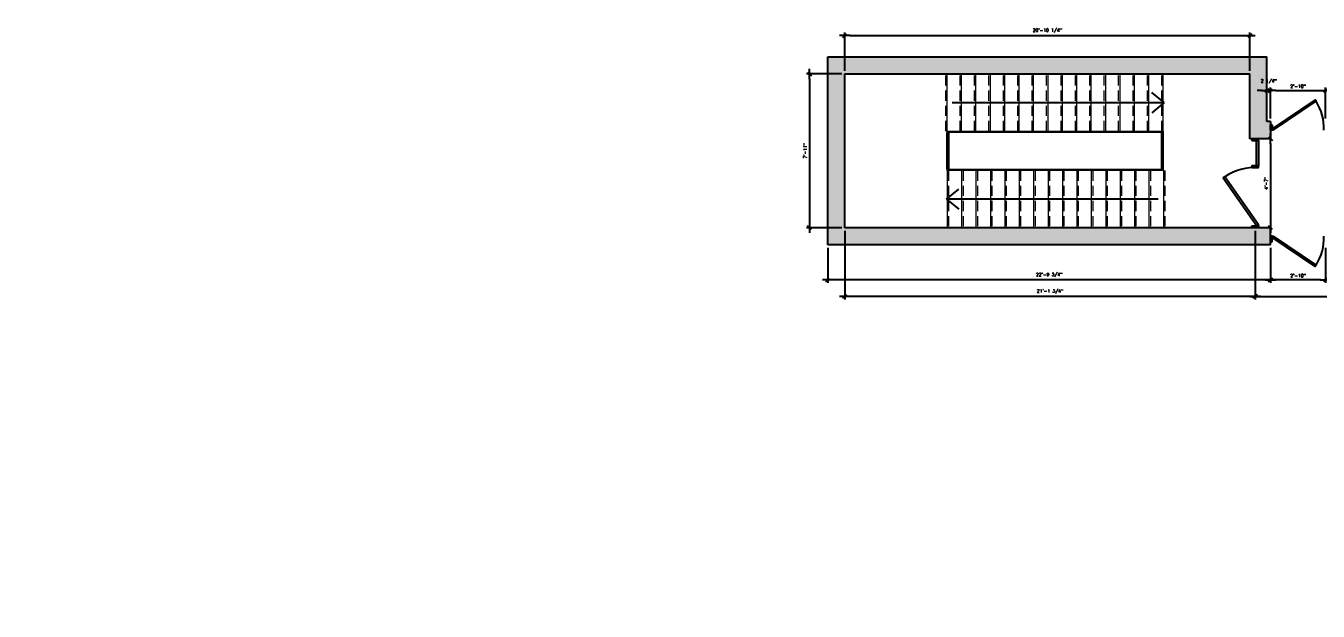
# Model space of a CAD drawing. Header units: inches. Extents: x -8208 to 9368, y -1840 to 1831.
# Drawn here: x -5802 to -5003, y -1743 to -1381 of the extents above; entities that cross this region are included whole.
import ezdxf
from ezdxf import colors
from ezdxf.entities.mleader import LeaderData, LeaderLine
from ezdxf.math import Vec2, Vec3

# ---------------------------------------------------------------- set-up
doc = ezdxf.new("R2010")
doc.units = ezdxf.units.IN
doc.header["$MEASUREMENT"] = 0
doc.linetypes.add('HIDDEN', pattern=[0.375, 0.25, -0.125])
for name, color, linetype in [('A-WALL', 4, 'Continuous'), ('A-WINDOW', 1, 'Continuous'), ('MD-FF-HATCH-6', 8, 'Continuous'), ('SM-COM-PLUMBING', 2, 'Continuous'), ('SM-COM-WALL-HATCH', 252, 'Continuous'), ('SM-RCP-TEXT', 2, 'Continuous'), ('YP-DOOR', 1, 'Continuous')]:
    doc.layers.add(name, color=color, linetype=linetype)
doc.layers.add('D-D FLOOR', color=2, linetype='Continuous', lineweight=9)
doc.layers.add('I-8-Gray', color=1, linetype='Continuous', lineweight=9)
doc.styles.add('SM-LEADER-00', font='romans.shx')
doc.styles.add('SMI-24', font='romans.shx', dxfattribs={"height": 2})
doc.dimstyles.new('SMI-24', dxfattribs={"dimscale": 24, "dimtxt": 2, "dimasz": 0.125, "dimexe": 0.078125, "dimexo": 0.078125, "dimgap": 0.0625, "dimtad": 1, "dimdec": 3, "dimrnd": 0.25, "dimzin": 3, "dimdsep": 46, "dimlunit": 4, "dimtxsty": 'SMI-24', "dimblk": 'SMI-thick', "dimcen": 0.09375, "dimclrd": 1, "dimclre": 1, "dimclrt": 2, "dimadec": 0, "dimazin": 0, "dimtfac": 0.09375, "dimtdec": 3, "dimtmove": 2, "dimatfit": 3, "dimfxl": 0.078125, "dimfrac": 2, "dimtolj": 1, "dimtzin": 3, "dimarcsym": 0})

# ---------------------------------------------------------------- blocks, each defined once
blk = doc.blocks.new('SMI-thick')
at = {"color": 0, "linetype": 'Continuous'}
blk.add_line((-1.08, 0), (1.08, 0), dxfattribs=at)
at = {"color": 4, "linetype": 'Continuous'}
blk.add_line((0.39, 0.39), (-0.39, -0.39), dxfattribs=at)
blk = doc.blocks.new('*D548')
at = {"layer": 'Defpoints', "color": 0, "transparency": 16777216}
for p in [(-5045.6, -1387.19), (-5295.95, -1410.93), (-5045.6, -1410.93)]:
    blk.add_point(p, dxfattribs=at)
at = {"layer": 'SM-COM-PLUMBING', "color": 1, "lineweight": -2, "transparency": 16777216}
for p, q in [((-5295.95, -1409.05), (-5295.95, -1385.32)), ((-5292.95, -1387.19), (-5048.6, -1387.19)), ((-5045.6, -1409.05), (-5045.6, -1385.32))]:
    blk.add_line(p, q, dxfattribs=at)
at = {"layer": 'SM-COM-PLUMBING', "color": 1, "lineweight": -2, "transparency": 16777216, "xscale": 3, "yscale": 3, "zscale": 3, "rotation": 180}
blk.add_blockref('SMI-thick', (-5295.95, -1387.19), dxfattribs=at)
at = {"layer": 'SM-COM-PLUMBING', "color": 1, "lineweight": -2, "transparency": 16777216, "xscale": 3, "yscale": 3, "zscale": 3}
blk.add_blockref('SMI-thick', (-5045.6, -1387.19), dxfattribs=at)
at = {"layer": 'SM-COM-PLUMBING', "color": 2, "transparency": 16777216, "insert": (-5170.77, -1384.17), "char_height": 2, "attachment_point": 5, "style": 'SMI-24'}
blk.add_mtext('\\A1;20\'-10 1/4"', dxfattribs=at)
blk = doc.blocks.new('*D567')
at = {"layer": 'Defpoints', "color": 0, "transparency": 16777216}
for p in [(-5032.79, -1516.49), (-4998.79, -1516.49), (-5032.79, -1538.2)]:
    blk.add_point(p, dxfattribs=at)
at = {"layer": 'SM-COM-PLUMBING', "color": 1, "lineweight": -2, "transparency": 16777216}
for p, q in [((-5032.79, -1518.36), (-5032.79, -1540.08)), ((-4998.79, -1518.36), (-4998.79, -1540.08)), ((-5001.79, -1538.2), (-5029.79, -1538.2))]:
    blk.add_line(p, q, dxfattribs=at)
at = {"layer": 'SM-COM-PLUMBING', "color": 1, "lineweight": -2, "transparency": 16777216, "xscale": 3, "yscale": 3, "zscale": 3, "rotation": 180}
blk.add_blockref('SMI-thick', (-5032.79, -1538.2), dxfattribs=at)
at = {"layer": 'SM-COM-PLUMBING', "color": 1, "lineweight": -2, "transparency": 16777216, "xscale": 3, "yscale": 3, "zscale": 3}
blk.add_blockref('SMI-thick', (-4998.79, -1538.2), dxfattribs=at)
at = {"layer": 'SM-COM-PLUMBING', "color": 2, "transparency": 16777216, "insert": (-5015.79, -1535.51), "char_height": 2, "attachment_point": 5, "style": 'SMI-24'}
blk.add_mtext('\\A1;2\'-10"', dxfattribs=at)
blk = doc.blocks.new('*D568')
at = {"layer": 'Defpoints', "color": 0, "transparency": 16777216}
for p in [(-5306.51, -1516.49), (-5032.79, -1516.49), (-5306.51, -1538.2)]:
    blk.add_point(p, dxfattribs=at)
at = {"layer": 'SM-COM-PLUMBING', "color": 1, "lineweight": -2, "transparency": 16777216}
for p, q in [((-5306.51, -1518.36), (-5306.51, -1540.08)), ((-5032.79, -1518.36), (-5032.79, -1540.08)), ((-5035.79, -1538.2), (-5303.51, -1538.2))]:
    blk.add_line(p, q, dxfattribs=at)
at = {"layer": 'SM-COM-PLUMBING', "color": 1, "lineweight": -2, "transparency": 16777216, "xscale": 3, "yscale": 3, "zscale": 3, "rotation": 180}
blk.add_blockref('SMI-thick', (-5306.51, -1538.2), dxfattribs=at)
at = {"layer": 'SM-COM-PLUMBING', "color": 1, "lineweight": -2, "transparency": 16777216, "xscale": 3, "yscale": 3, "zscale": 3}
blk.add_blockref('SMI-thick', (-5032.79, -1538.2), dxfattribs=at)
at = {"layer": 'SM-COM-PLUMBING', "color": 2, "transparency": 16777216, "insert": (-5169.65, -1535.18), "char_height": 2, "attachment_point": 5, "style": 'SMI-24'}
blk.add_mtext('\\A1;22\'-9 3/4"', dxfattribs=at)
blk = doc.blocks.new('*D569')
at = {"layer": 'Defpoints', "color": 0, "transparency": 16777216}
for p in [(-5042.28, -1505.93), (-3609.6, -1516.49), (-3609.6, -1548.38)]:
    blk.add_point(p, dxfattribs=at)
at = {"layer": 'SM-COM-PLUMBING', "color": 1, "lineweight": -2, "transparency": 16777216}
for p, q in [((-5042.28, -1507.8), (-5042.28, -1550.26)), ((-3609.6, -1518.36), (-3609.6, -1550.26)), ((-5039.28, -1548.38), (-3612.6, -1548.38))]:
    blk.add_line(p, q, dxfattribs=at)
at = {"layer": 'SM-COM-PLUMBING', "color": 1, "lineweight": -2, "transparency": 16777216, "xscale": 3, "yscale": 3, "zscale": 3, "rotation": 180}
blk.add_blockref('SMI-thick', (-5042.28, -1548.38), dxfattribs=at)
at = {"layer": 'SM-COM-PLUMBING', "color": 1, "lineweight": -2, "transparency": 16777216, "xscale": 3, "yscale": 3, "zscale": 3}
blk.add_blockref('SMI-thick', (-3609.6, -1548.38), dxfattribs=at)
at = {"layer": 'SM-COM-PLUMBING', "color": 2, "transparency": 16777216, "insert": (-4325.94, -1545.36), "char_height": 2, "attachment_point": 5, "style": 'SMI-24'}
blk.add_mtext('\\A1;119\'-4 3/4"', dxfattribs=at)
blk = doc.blocks.new('*D570')
at = {"layer": 'Defpoints', "color": 0, "transparency": 16777216}
for p in [(-5295.95, -1505.93), (-5042.28, -1505.93), (-5295.95, -1548.38)]:
    blk.add_point(p, dxfattribs=at)
at = {"layer": 'SM-COM-PLUMBING', "color": 1, "lineweight": -2, "transparency": 16777216}
for p, q in [((-5295.95, -1507.8), (-5295.95, -1550.26)), ((-5042.28, -1507.8), (-5042.28, -1550.26)), ((-5045.28, -1548.38), (-5292.95, -1548.38))]:
    blk.add_line(p, q, dxfattribs=at)
at = {"layer": 'SM-COM-PLUMBING', "color": 1, "lineweight": -2, "transparency": 16777216, "xscale": 3, "yscale": 3, "zscale": 3, "rotation": 180}
blk.add_blockref('SMI-thick', (-5295.95, -1548.38), dxfattribs=at)
at = {"layer": 'SM-COM-PLUMBING', "color": 1, "lineweight": -2, "transparency": 16777216, "xscale": 3, "yscale": 3, "zscale": 3}
blk.add_blockref('SMI-thick', (-5042.28, -1548.38), dxfattribs=at)
at = {"layer": 'SM-COM-PLUMBING', "color": 2, "transparency": 16777216, "insert": (-5169.12, -1545.36), "char_height": 2, "attachment_point": 5, "style": 'SMI-24'}
blk.add_mtext('\\A1;21\'-1 3/4"', dxfattribs=at)
blk = doc.blocks.new('*D571')
at = {"layer": 'Defpoints', "color": 0, "transparency": 16777216}
for p in [(-5295.95, -1410.93), (-5317.77, -1505.93), (-5295.95, -1505.93)]:
    blk.add_point(p, dxfattribs=at)
at = {"layer": 'SM-COM-PLUMBING', "color": 1, "lineweight": -2, "transparency": 16777216}
for p, q in [((-5297.83, -1410.93), (-5319.64, -1410.93)), ((-5317.77, -1413.93), (-5317.77, -1502.93)), ((-5297.83, -1505.93), (-5319.64, -1505.93))]:
    blk.add_line(p, q, dxfattribs=at)
at = {"layer": 'SM-COM-PLUMBING', "color": 1, "lineweight": -2, "transparency": 16777216, "xscale": 3, "yscale": 3, "zscale": 3}
for p, rotation in [((-5317.77, -1410.93), 90), ((-5317.77, -1505.93), 270)]:
    blk.add_blockref('SMI-thick', p, dxfattribs=dict(at, rotation=rotation))
at = {"layer": 'SM-COM-PLUMBING', "color": 2, "transparency": 16777216, "insert": (-5320.46, -1458.43), "char_height": 2, "attachment_point": 5, "rotation": 90, "style": 'SMI-24'}
blk.add_mtext('\\A1;7\'-11"', dxfattribs=at)
blk = doc.blocks.new('*D572')
at = {"layer": 'Defpoints', "color": 0, "transparency": 16777216}
for p in [(-5032.79, -1450.93), (-5032.79, -1505.93), (-5032.79, -1505.93)]:
    blk.add_point(p, dxfattribs=at)
at = {"layer": 'SM-COM-PLUMBING', "color": 1, "lineweight": -2, "transparency": 16777216}
blk.add_line((-5032.79, -1453.93), (-5032.79, -1502.93), dxfattribs=at)
at = {"layer": 'SM-COM-PLUMBING', "color": 1, "lineweight": -2, "transparency": 16777216, "xscale": 3, "yscale": 3, "zscale": 3}
for p, rotation in [((-5032.79, -1450.93), 90), ((-5032.79, -1505.93), 270)]:
    blk.add_blockref('SMI-thick', p, dxfattribs=dict(at, rotation=rotation))
at = {"layer": 'SM-COM-PLUMBING', "color": 2, "transparency": 16777216, "insert": (-5035.48, -1478.43), "char_height": 2, "attachment_point": 5, "rotation": 90, "style": 'SMI-24'}
blk.add_mtext('\\A1;4\'-7"', dxfattribs=at)
blk = doc.blocks.new('*D573')
at = {"layer": 'Defpoints', "color": 0, "transparency": 16777216}
for p in [(-5032.79, -1421.19), (-5035.04, -1440.36), (-5032.79, -1440.36)]:
    blk.add_point(p, dxfattribs=at)
at = {"layer": 'SM-COM-PLUMBING', "color": 1, "lineweight": -2, "transparency": 16777216}
for p, q in [((-5038.04, -1421.19), (-5041.04, -1421.19)), ((-5035.04, -1438.49), (-5035.04, -1419.31)), ((-5035.04, -1421.19), (-5032.79, -1421.19)), ((-5032.79, -1438.49), (-5032.79, -1419.31)), ((-5029.79, -1421.19), (-5026.79, -1421.19))]:
    blk.add_line(p, q, dxfattribs=at)
at = {"layer": 'SM-COM-PLUMBING', "color": 1, "lineweight": -2, "transparency": 16777216, "xscale": 3, "yscale": 3, "zscale": 3}
blk.add_blockref('SMI-thick', (-5035.04, -1421.19), dxfattribs=at)
at = {"layer": 'SM-COM-PLUMBING', "color": 1, "lineweight": -2, "transparency": 16777216, "xscale": 3, "yscale": 3, "zscale": 3, "rotation": 180}
blk.add_blockref('SMI-thick', (-5032.79, -1421.19), dxfattribs=at)
at = {"layer": 'SM-COM-PLUMBING', "color": 2, "transparency": 16777216, "insert": (-5033.91, -1415.54), "char_height": 2, "attachment_point": 5, "style": 'SMI-24'}
blk.add_mtext('\\A1;2 1/4"', dxfattribs=at)
blk = doc.blocks.new('*D574')
at = {"layer": 'Defpoints', "color": 0, "transparency": 16777216}
for p in [(-4998.79, -1421.19), (-5032.79, -1440.36), (-4998.79, -1440.36)]:
    blk.add_point(p, dxfattribs=at)
at = {"layer": 'SM-COM-PLUMBING', "color": 1, "lineweight": -2, "transparency": 16777216}
for p, q in [((-5032.79, -1438.49), (-5032.79, -1419.31)), ((-5029.79, -1421.19), (-5001.79, -1421.19)), ((-4998.79, -1438.49), (-4998.79, -1419.31))]:
    blk.add_line(p, q, dxfattribs=at)
at = {"layer": 'SM-COM-PLUMBING', "color": 1, "lineweight": -2, "transparency": 16777216, "xscale": 3, "yscale": 3, "zscale": 3, "rotation": 180}
blk.add_blockref('SMI-thick', (-5032.79, -1421.19), dxfattribs=at)
at = {"layer": 'SM-COM-PLUMBING', "color": 1, "lineweight": -2, "transparency": 16777216, "xscale": 3, "yscale": 3, "zscale": 3}
blk.add_blockref('SMI-thick', (-4998.79, -1421.19), dxfattribs=at)
at = {"layer": 'SM-COM-PLUMBING', "color": 2, "transparency": 16777216, "insert": (-5015.79, -1418.5), "char_height": 2, "attachment_point": 5, "style": 'SMI-24'}
blk.add_mtext('\\A1;2\'-10"', dxfattribs=at)

msp = doc.modelspace()

# ---------------------------------------------------------------- hatches: boundary and pattern name
at = {"layer": 'SM-COM-WALL-HATCH'}
h = msp.add_hatch(color=256, dxfattribs=at)
h.dxf.hatch_style = 1
h.paths.add_polyline_path([(-5032.79257, -1516.48708), (-5032.79257, -1505.92601), (-5035.03638, -1505.92601), (-5045.59745, -1505.92601), (-5295.95042, -1505.92601), (-5295.95042, -1410.92601), (-5045.59745, -1410.92601), (-5045.59745, -1450.92601), (-5032.79257, -1450.92601), (-5032.79257, -1440.36495), (-5035.03638, -1440.36495), (-5035.03638, -1400.36495), (-5306.51149, -1400.36495), (-5306.51149, -1516.48708)])

# ---------------------------------------------------------------- linework, layer by layer
at = {"layer": 'A-WALL'}
for p, q in [((-5306.51149, -1516.48708), (-5306.51149, -1400.36495)), ((-5306.51149, -1400.36495), (-5035.03638, -1400.36495)), ((-5035.03638, -1440.36495), (-5035.03638, -1400.36495)), ((-5295.95042, -1505.92601), (-5295.95042, -1410.92601)), ((-5295.95042, -1410.92601), (-5045.59745, -1410.92601)), ((-5045.59745, -1450.92601), (-5045.59745, -1410.92601)), ((-5032.79257, -1440.36495), (-5035.03638, -1440.36495)), ((-5032.79257, -1440.36495), (-5032.79257, -1450.92601)), ((-5032.79257, -1450.92601), (-5045.59745, -1450.92601)), ((-5045.59745, -1505.92601), (-5295.95042, -1505.92601)), ((-5035.03638, -1505.92601), (-5045.59745, -1505.92601)), ((-5032.79257, -1505.92601), (-5035.03638, -1505.92601)), ((-5032.79257, -1516.48708), (-5032.79257, -1505.92601)), ((-5032.79257, -1516.48708), (-5306.51149, -1516.48708))]:
    msp.add_line(p, q, dxfattribs=at)
at = {"layer": 'A-WALL', "color": 8}
for centre, radius, start, end in [((-5031.88883, -1444.79358), 32.14749, 358.48149077, 32.12821955), ((-5041.30455, -1505.99181), 37.26895, 88.48149077, 122.12821955), ((-5031.88883, -1512.05845), 32.14749, 327.87178045, 1.51850923)]:
    msp.add_arc(centre, radius, start, end, dxfattribs=at)
at = {"layer": 'A-WINDOW', "color": 3}
for points in [[(-5031.83208, -1442.25676), (-5031.83208, -1445.64548), (-5032.79257, -1445.64548), (-5032.79257, -1442.25676)], [(-5044.2455, -1452.03952), (-5040.31692, -1452.03952), (-5040.31692, -1450.92601), (-5044.2455, -1450.92601)], [(-5044.2455, -1468.73595), (-5040.31692, -1468.73595), (-5040.31692, -1467.62244), (-5044.2455, -1467.62244)], [(-5044.2455, -1504.81251), (-5040.31692, -1504.81251), (-5040.31692, -1505.92601), (-5044.2455, -1505.92601)], [(-5031.83208, -1514.59527), (-5031.83208, -1511.20655), (-5032.79257, -1511.20655), (-5032.79257, -1514.59527)]]:
    msp.add_lwpolyline(points, close=True, dxfattribs=at)
at = {"layer": 'D-D FLOOR'}
for p, q in [((-5232.70435, -1446.19705), (-5232.70435, -1410.92601)), ((-5223.79377, -1446.19705), (-5223.79377, -1410.92601)), ((-5214.88319, -1446.19705), (-5214.88319, -1410.92601)), ((-5205.97261, -1446.19705), (-5205.97261, -1410.92601)), ((-5197.06204, -1446.19705), (-5197.06204, -1410.92601)), ((-5188.15146, -1446.19705), (-5188.15146, -1410.92601)), ((-5179.24088, -1446.19705), (-5179.24088, -1410.92601)), ((-5170.3303, -1446.19705), (-5170.3303, -1410.92601)), ((-5161.41973, -1446.19705), (-5161.41973, -1410.92601)), ((-5152.50915, -1446.19705), (-5152.50915, -1410.92601)), ((-5143.59857, -1446.19705), (-5143.59857, -1410.92601)), ((-5134.68799, -1446.19705), (-5134.68799, -1410.92601)), ((-5125.77741, -1446.19705), (-5125.77741, -1410.92601)), ((-5116.86684, -1446.19705), (-5116.86684, -1410.92601)), ((-5107.97149, -1446.19705), (-5107.97149, -1410.92601)), ((-5099.06091, -1446.19705), (-5099.06091, -1410.92601)), ((-5232.68912, -1470.65498), (-5232.68912, -1505.92601)), ((-5223.77854, -1470.65498), (-5223.77854, -1505.92601)), ((-5214.88319, -1470.65498), (-5214.88319, -1505.92601)), ((-5205.97261, -1470.65498), (-5205.97261, -1505.92601)), ((-5197.06204, -1470.65498), (-5197.06204, -1505.92601)), ((-5188.15146, -1470.65498), (-5188.15146, -1505.92601)), ((-5179.24088, -1470.65498), (-5179.24088, -1505.92601)), ((-5170.3303, -1470.65498), (-5170.3303, -1505.92601)), ((-5161.41973, -1470.65498), (-5161.41973, -1505.92601)), ((-5152.50915, -1470.65498), (-5152.50915, -1505.92601)), ((-5143.59857, -1470.65498), (-5143.59857, -1505.92601)), ((-5134.68799, -1470.65498), (-5134.68799, -1505.92601)), ((-5125.77741, -1470.65498), (-5125.77741, -1505.92601)), ((-5116.86684, -1470.65498), (-5116.86684, -1505.92601)), ((-5107.95626, -1470.65498), (-5107.95626, -1505.92601)), ((-5099.04568, -1470.65498), (-5099.04568, -1505.92601))]:
    msp.add_line(p, q, dxfattribs=at)
for points in [[(-5170.3303, -1446.19705), (-5170.3303, -1447.17165), (-5232.68912, -1447.17165), (-5232.68912, -1446.19705)], [(-5107.95626, -1446.19705), (-5107.95626, -1447.17165), (-5170.31507, -1447.17165), (-5170.31507, -1446.19705)], [(-5099.06091, -1446.19705), (-5099.06091, -1447.17165), (-5107.95626, -1447.17165), (-5107.95626, -1446.19705)], [(-5232.68912, -1470.65498), (-5232.68912, -1469.68038), (-5223.79377, -1469.68038), (-5223.79377, -1470.65498)], [(-5223.79377, -1470.65498), (-5223.79377, -1469.68038), (-5161.43496, -1469.68038), (-5161.43496, -1470.65498)], [(-5161.41973, -1470.65498), (-5161.41973, -1469.68038), (-5099.06091, -1469.68038), (-5099.06091, -1470.65498)]]:
    msp.add_lwpolyline(points, close=True, dxfattribs=at)
at = {"layer": 'I-8-Gray', "linetype": 'HIDDEN', "ltscale": 25}
for p, q in [((-5233.59745, -1446.19705), (-5233.59745, -1410.92601)), ((-5224.68687, -1446.19705), (-5224.68687, -1410.92601)), ((-5215.77629, -1446.19705), (-5215.77629, -1410.92601)), ((-5206.86571, -1446.19705), (-5206.86571, -1410.92601)), ((-5197.95514, -1446.19705), (-5197.95514, -1410.92601)), ((-5189.04456, -1446.19705), (-5189.04456, -1410.92601)), ((-5180.13398, -1446.19705), (-5180.13398, -1410.92601)), ((-5171.2234, -1446.19705), (-5171.2234, -1410.92601)), ((-5171.2234, -1446.19705), (-5171.2234, -1410.92601)), ((-5162.31283, -1446.19705), (-5162.31283, -1410.92601)), ((-5153.40225, -1446.19705), (-5153.40225, -1410.92601)), ((-5144.49167, -1446.19705), (-5144.49167, -1410.92601)), ((-5135.58109, -1446.19705), (-5135.58109, -1410.92601)), ((-5126.67052, -1446.19705), (-5126.67052, -1410.92601)), ((-5117.75994, -1446.19705), (-5117.75994, -1410.92601)), ((-5108.86459, -1446.19705), (-5108.86459, -1410.92601)), ((-5108.84936, -1446.19705), (-5108.84936, -1410.92601)), ((-5099.95401, -1446.19705), (-5099.95401, -1410.92601)), ((-5231.79601, -1470.65498), (-5231.79601, -1505.92601)), ((-5222.90067, -1470.65498), (-5222.90067, -1505.92601)), ((-5222.88544, -1470.65498), (-5222.88544, -1505.92601)), ((-5213.99009, -1470.65498), (-5213.99009, -1505.92601)), ((-5205.07951, -1470.65498), (-5205.07951, -1505.92601)), ((-5196.16894, -1470.65498), (-5196.16894, -1505.92601)), ((-5187.25836, -1470.65498), (-5187.25836, -1505.92601)), ((-5178.34778, -1470.65498), (-5178.34778, -1505.92601)), ((-5169.4372, -1470.65498), (-5169.4372, -1505.92601)), ((-5160.52662, -1470.65498), (-5160.52662, -1505.92601)), ((-5160.52662, -1470.65498), (-5160.52662, -1505.92601)), ((-5151.61605, -1470.65498), (-5151.61605, -1505.92601)), ((-5142.70547, -1470.65498), (-5142.70547, -1505.92601)), ((-5133.79489, -1470.65498), (-5133.79489, -1505.92601)), ((-5124.88431, -1470.65498), (-5124.88431, -1505.92601)), ((-5115.97374, -1470.65498), (-5115.97374, -1505.92601)), ((-5107.06316, -1470.65498), (-5107.06316, -1505.92601)), ((-5098.15258, -1470.65498), (-5098.15258, -1505.92601))]:
    msp.add_line(p, q, dxfattribs=at)
at = {"layer": 'MD-FF-HATCH-6'}
for points in [[(-5229.57059, -1428.56153), (-5098.63153, -1428.56153)], [(-5098.63153, -1428.56153), (-5106.21569, -1422.28373)], [(-5098.63153, -1428.56153), (-5106.21569, -1434.83933)], [(-5233.1185, -1488.2905), (-5225.53434, -1482.0127)], [(-5102.17944, -1488.2905), (-5233.1185, -1488.2905)], [(-5233.1185, -1488.2905), (-5225.53434, -1494.56829)]]:
    msp.add_lwpolyline(points, dxfattribs=at)
at = {"layer": 'SM-COM-PLUMBING'}
for points in [[(-5232.68912, -1469.68038), (-5232.68912, -1447.17165)], [(-5231.71452, -1469.68038), (-5231.71452, -1447.17165)], [(-5100.03551, -1469.68038), (-5100.03551, -1447.17165)], [(-5099.06091, -1469.68038), (-5099.06091, -1447.17165)]]:
    msp.add_lwpolyline(points, dxfattribs=at)
at = {"layer": 'YP-DOOR'}
for points in [[(-5031.83208, -1444.78835), (-5031.25516, -1445.64548), (-5004.6644, -1427.69703), (-5005.2096, -1426.86908)], [(-5041.542, -1452.03952), (-5040.26511, -1452.03952), (-5040.31692, -1467.61625), (-5041.542, -1467.62864)], [(-5041.3106, -1504.81251), (-5040.31692, -1504.14367), (-5061.12476, -1474.43022), (-5062.08461, -1475.06228)], [(-5031.83208, -1512.06368), (-5031.25516, -1511.20655), (-5004.6644, -1529.155), (-5005.2096, -1529.98295)]]:
    msp.add_lwpolyline(points, close=True, dxfattribs=at)

# ---------------------------------------------------------------- dimensions: what is measured, and where the dimension line sits
at = {"layer": 'SM-COM-PLUMBING'}
for base, p1, p2, picture, middle in [((-5045.59745, -1387.19075), (-5295.95042, -1410.92601), (-5045.59745, -1410.92601), '*D548', (-5170.77393, -1384.16694)), ((-5032.79257, -1421.18622), (-5035.03638, -1440.36495), (-5032.79257, -1440.36495), '*D573', (-5033.91447, -1415.53741)), ((-4998.79257, -1421.18622), (-5032.79257, -1440.36495), (-4998.79257, -1440.36495), '*D574', (-5015.79257, -1418.49574)), ((-5295.95042, -1548.38323), (-5042.28121, -1505.92601), (-5295.95042, -1505.92601), '*D570', (-5169.11582, -1545.35942)), ((-3609.59745, -1548.38323), (-5042.28121, -1505.92601), (-3609.59745, -1516.48708), '*D569', (-4325.93933, -1545.35942)), ((-5306.51149, -1538.20216), (-5032.79257, -1516.48708), (-5306.51149, -1516.48708), '*D568', (-5169.65203, -1535.17835)), ((-5032.79257, -1538.20216), (-4998.79257, -1516.48708), (-5032.79257, -1516.48708), '*D567', (-5015.79257, -1535.51168))]:
    dim = msp.add_linear_dim(base=base, p1=p1, p2=p2, dimstyle='SMI-24', dxfattribs=at)
    dim.commit()
    dim.dimension.update_dxf_attribs({"geometry": picture, "text_midpoint": middle})
for base, p1, p2, picture, middle in [((-5317.76555, -1505.92601), (-5295.95042, -1410.92601), (-5295.95042, -1505.92601), '*D571', (-5320.45602, -1458.42601)), ((-5032.79257, -1505.92601), (-5032.79257, -1450.92601), (-5032.79257, -1505.92601), '*D572', (-5035.48305, -1478.42601))]:
    dim = msp.add_linear_dim(base=base, p1=p1, p2=p2, angle=90, dimstyle='SMI-24', dxfattribs=at)
    dim.commit()
    dim.dimension.update_dxf_attribs({"geometry": picture, "text_midpoint": middle})

# ---------------------------------------------------------------- leaders
at = {"layer": 'SM-RCP-TEXT'}
ml = msp.add_multileader_mtext('Standard', dxfattribs=at)
ml.set_content('FIRE HOSE', color=256, style='SM-LEADER-00')
ml.set_leader_properties(color=1)
ml.build(insert=Vec2(0, 0))
ml.multileader.update_dxf_attribs({"dogleg_length": 3, "arrow_head_size": 2.8, "scale": 50})
ctx = ml.context
ctx.base_point, ctx.scale, ctx.char_height, ctx.arrow_head_size, ctx.landing_gap_size, ctx.plane_origin = Vec3(-4459.54238, -1487.65811), 50, 2.8, 2.8, 1.4, Vec3(-4213.08916, -1512.19418)
ctx.text_align_type = 2
notes = []
notes.append((ctx, [(0, (1, 1, 0), (-4429.53108, -1487.65811), (-1, 0), 5.34463, [(0, [(-4417.60458, -1505.92601)], 0, [])])]))
ctx.mtext.insert, ctx.mtext.width, ctx.mtext.alignment, ctx.mtext.flow_direction = Vec3(-4436.27571, -1486.25811), 57.3412941, 3, 5
ml = msp.add_multileader_mtext('Standard', dxfattribs=at)
ml.set_content('ELEVATOR DOOR', color=256, style='SM-LEADER-00')
ml.set_leader_properties(color=1)
ml.build(insert=Vec2(0, 0))
ml.multileader.update_dxf_attribs({"dogleg_length": 3, "arrow_head_size": 2.8, "scale": 50})
ctx = ml.context
ctx.base_point, ctx.scale, ctx.char_height, ctx.arrow_head_size, ctx.landing_gap_size, ctx.plane_origin = Vec3(-3586.33062, -1582.23347), 50, 2.8, 2.8, 1.4, Vec3(-3505.46782, -1564.38547)
ctx.text_align_type = 2
notes.append((ctx, [(1, (1, 1, 0), (-3591.67525, -1582.23347), (1, 0), 5.34463, [(0, [(-3599.03638, -1573.91847)], 0, [])])]))
ctx.mtext.insert, ctx.mtext.width, ctx.mtext.alignment, ctx.mtext.flow_direction = Vec3(-3551.59728, -1580.83347), 57.3412941, 3, 5
ml = msp.add_multileader_mtext('Standard', dxfattribs=at)
ml.set_content('FIRE HOSE', color=256, style='SM-LEADER-00')
ml.set_leader_properties(color=1)
ml.build(insert=Vec2(0, 0))
ml.multileader.update_dxf_attribs({"dogleg_length": 3, "arrow_head_size": 2.8, "scale": 50})
ctx = ml.context
ctx.base_point, ctx.scale, ctx.char_height, ctx.arrow_head_size, ctx.landing_gap_size, ctx.plane_origin = Vec3(-3486.26342, -1740.61608), 50, 2.8, 2.8, 1.4, Vec3(-3236.42208, -1722.76808)
ctx.text_align_type = 2
notes.append((ctx, [(0, (1, 1, 0), (-3456.25212, -1740.61608), (-1, 0), 5.34463, [(0, [(-3440.9375, -1721.58383)], 0, [])])]))
ctx.mtext.insert, ctx.mtext.width, ctx.mtext.alignment, ctx.mtext.flow_direction = Vec3(-3462.99676, -1739.21608), 57.3412941, 3, 5
ml = msp.add_multileader_mtext('Standard', dxfattribs=at)
ml.set_content('FIRE HOSE', color=256, style='SM-LEADER-00')
ml.set_leader_properties(color=1)
ml.build(insert=Vec2(0, 0))
ml.multileader.update_dxf_attribs({"dogleg_length": 3, "arrow_head_size": 2.8, "scale": 50})
ctx = ml.context
ctx.base_point, ctx.scale, ctx.char_height, ctx.arrow_head_size, ctx.landing_gap_size, ctx.plane_origin = Vec3(-2934.82662, -1740.61608), 50, 2.8, 2.8, 1.4, Vec3(-2684.98528, -1722.76808)
ctx.text_align_type = 2
notes.append((ctx, [(0, (1, 1, 0), (-2904.81532, -1740.61608), (-1, 0), 5.34463, [(0, [(-2889.5007, -1721.58383)], 0, [])])]))
ctx.mtext.insert, ctx.mtext.width, ctx.mtext.alignment, ctx.mtext.flow_direction = Vec3(-2911.55996, -1739.21608), 57.3412941, 3, 5
for ctx, leaders in notes:
    for number, flags, end, landing, length, lines in leaders:
        leader = LeaderData()
        leader.index, (leader.has_last_leader_line, leader.has_dogleg_vector, leader.attachment_direction) = number, flags
        leader.last_leader_point, leader.dogleg_vector, leader.dogleg_length = Vec3(end), Vec3(landing), length
        for number, points, colour, breaks in lines:
            line = LeaderLine()
            line.index, line.vertices, line.color, line.breaks = number, Vec3.list(points), colors.encode_raw_color(colour), breaks
            leader.lines.append(line)
        ctx.leaders.append(leader)

doc.saveas('drawing.dxf')
